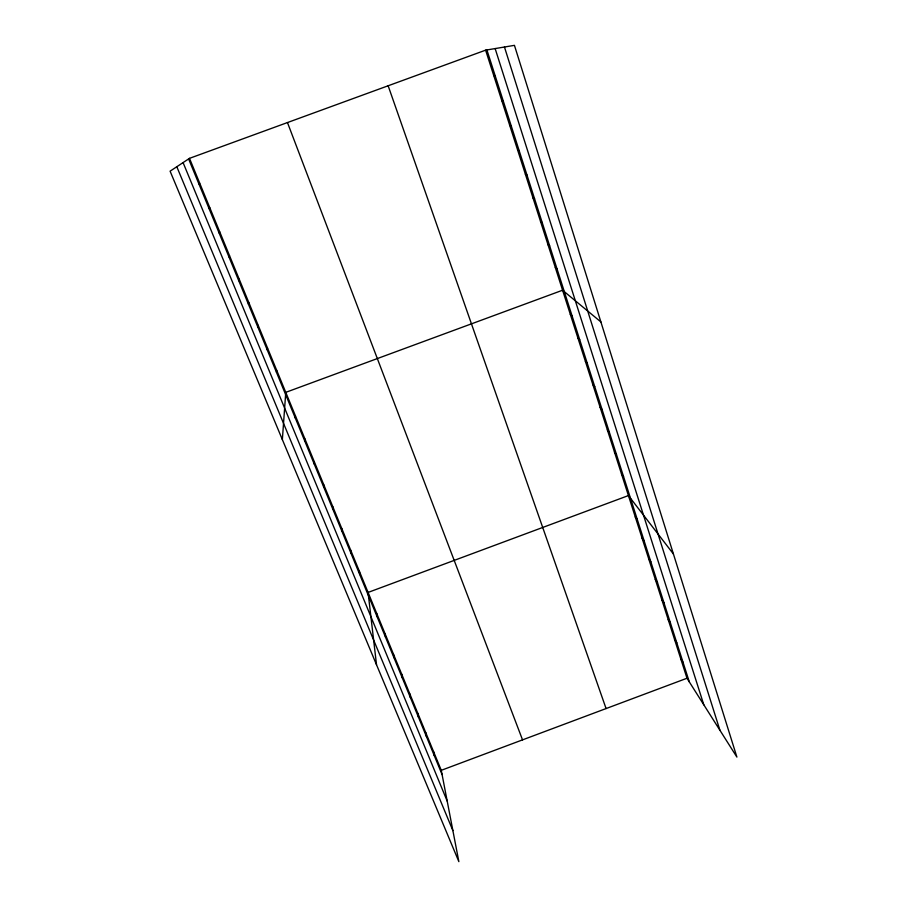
<?xml version="1.0" encoding="UTF-8"?>
<svg xmlns="http://www.w3.org/2000/svg" width="907" height="907" viewBox="0 0 907 907"><rect width="100%" height="100%" fill="white"/><g stroke="black" fill="none" stroke-linecap="round" stroke-linejoin="round"><path stroke-width="1.36" d="M304.911 441.392L304.933 438.943M295.319 418.116L295.41 415.803M282.36 439.612L285.762 392.357L562.578 290.229L600.876 321.917M276.476 372.335L276.692 370.317M267.225 349.864L267.508 347.993M257.849 327.098L258.2 325.375M248.359 304.038L248.779 302.45M238.734 280.66L239.221 279.231M228.972 256.964L229.539 255.706M219.086 232.952L219.732 231.852M209.075 208.621L209.789 207.68M198.916 183.94L199.71 183.191M189.495 158.351L170.097 171.174L458.863 861.65L441.267 770.326L189.495 158.351L485.608 50.168L514.439 45.35L736.903 757.084L686.996 678.243L485.608 50.168M441.267 770.326L686.996 678.243M493.771 75.644L495.131 75.61M501.832 100.779L503.238 100.926M509.779 125.563L511.231 125.892M517.625 150.029L519.121 150.528M525.368 174.167L526.91 174.836M532.999 197.987L534.586 198.826M540.538 221.501L542.171 222.498M547.987 244.709L549.653 245.854M555.322 267.61L557.034 268.914M570.299 314.298L572.09 315.897M577.906 338.039L579.743 339.785M585.412 361.451L587.283 363.356M592.827 384.557L594.731 386.597M600.128 407.356L602.078 409.533M607.35 429.85L609.323 432.163M614.458 452.049L616.477 454.486M621.488 473.953L623.528 476.526M673.425 554.007L628.426 495.573L368.072 592.43L376.518 664.763M635.263 516.922L637.372 519.734M642.02 537.987L644.151 540.923M648.686 558.791L650.852 561.83M655.273 579.324L657.473 582.487M661.781 599.606L664.003 602.872M668.198 619.64L670.443 622.996M674.547 639.412L676.815 642.882M680.806 658.947L683.096 662.507M176.808 166.729L452.876 830.597M183.078 162.591L447.185 801.074M188.611 158.929L442.083 774.567M287.462 122.558L522.534 739.874M388.151 85.78L606.08 708.56M486.912 49.953L689.309 681.905M495.143 48.581L703.798 704.796M504.462 47.017L719.931 730.282M433.535 751.54L434.306 755.69M425.712 732.516L426.437 736.575M417.787 713.253L418.467 717.222M409.76 693.753L410.395 697.619M401.631 674.003L402.232 677.767M393.411 654.004L393.944 657.666M385.067 633.744L385.566 637.292M376.632 613.211L377.074 616.658M359.41 571.365L359.739 574.585M350.624 550.016L350.907 553.123M341.735 528.396L341.95 531.366M332.71 506.48L332.88 509.326M323.572 484.27L323.686 486.991M314.321 461.754L314.355 464.339"/></g></svg>
